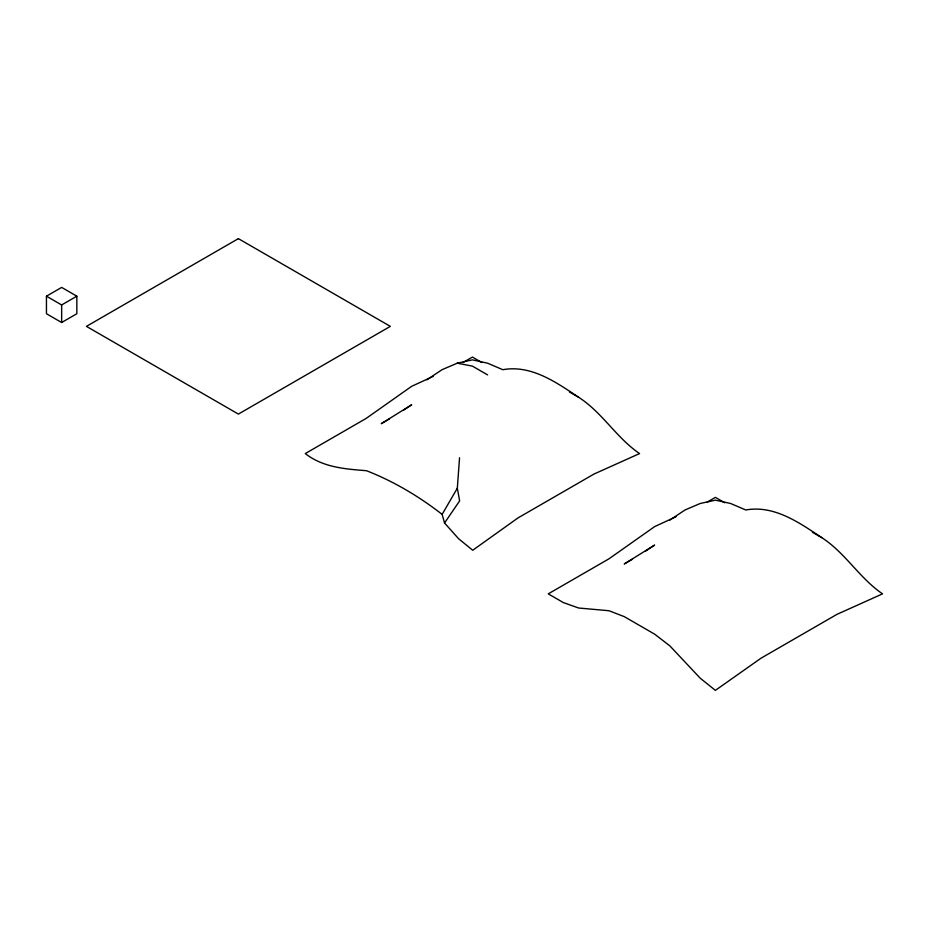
<?xml version="1.0" encoding="UTF-8"?>
<svg xmlns="http://www.w3.org/2000/svg" width="929" height="929" viewBox="0 0 929 929"><rect width="100%" height="100%" fill="white"/><g stroke="black" fill="none" stroke-linecap="round" stroke-linejoin="round"><path stroke-width="1.39" d="M426.829 379.822L442.03 369.707L457.219 363.193L472.42 359.871L487.609 363.193L502.81 369.707C531.191 364.563 556.425 382.423 578.779 397.368C602.306 412.511 616.484 437.896 639.57 453.573L593.979 474.057L517.999 517.917L472.722 550.258L458.543 538.669L444.55 522.992L459.646 500.859L457.323 488.213L459.553 457.718M444.55 522.992L442.134 514.387L457.323 488.213M403.453 410.246L411.64 404.789L381.25 423.682L389.425 418.956M669.821 520.101L685.01 509.986L700.211 503.483L715.4 500.162L730.6 503.483L745.79 509.986C774.182 504.853 799.416 522.713 821.77 537.647C845.297 552.79 859.476 578.186 882.55 593.863L836.959 614.348L760.99 658.208L715.4 690.363L700.211 678.193L669.821 645.841L654.62 634.147L624.23 616.612L609.041 610.748L578.651 608.007L563.45 602.631L548.261 593.863L609.041 558.77L654.62 526.615L676.149 516.687M645.272 551.303L654.62 545.079L624.23 563.973L632.417 559.246M46.45 296.188L61.651 287.409L76.84 296.188L76.84 313.735L61.651 322.502L46.45 313.735L46.45 296.188L61.651 304.956L76.84 296.188M463.072 362.473L472.42 357.073L481.768 362.473M707.224 502.09L715.4 497.363L724.759 502.763M433.158 376.408L411.64 386.325L366.049 418.48L305.269 453.573C322.944 467.415 345.077 469.017 366.49 470.713C393.629 481.303 419.176 496.492 442.134 514.387M457.219 363.193L472.42 366.131L487.609 374.898M569.431 391.968L578.779 397.368M812.422 532.247L821.77 537.647M61.651 304.956L61.651 322.502M238.381 238.637L86.432 326.369L238.381 414.09L390.331 326.369L238.381 238.637"/></g></svg>
